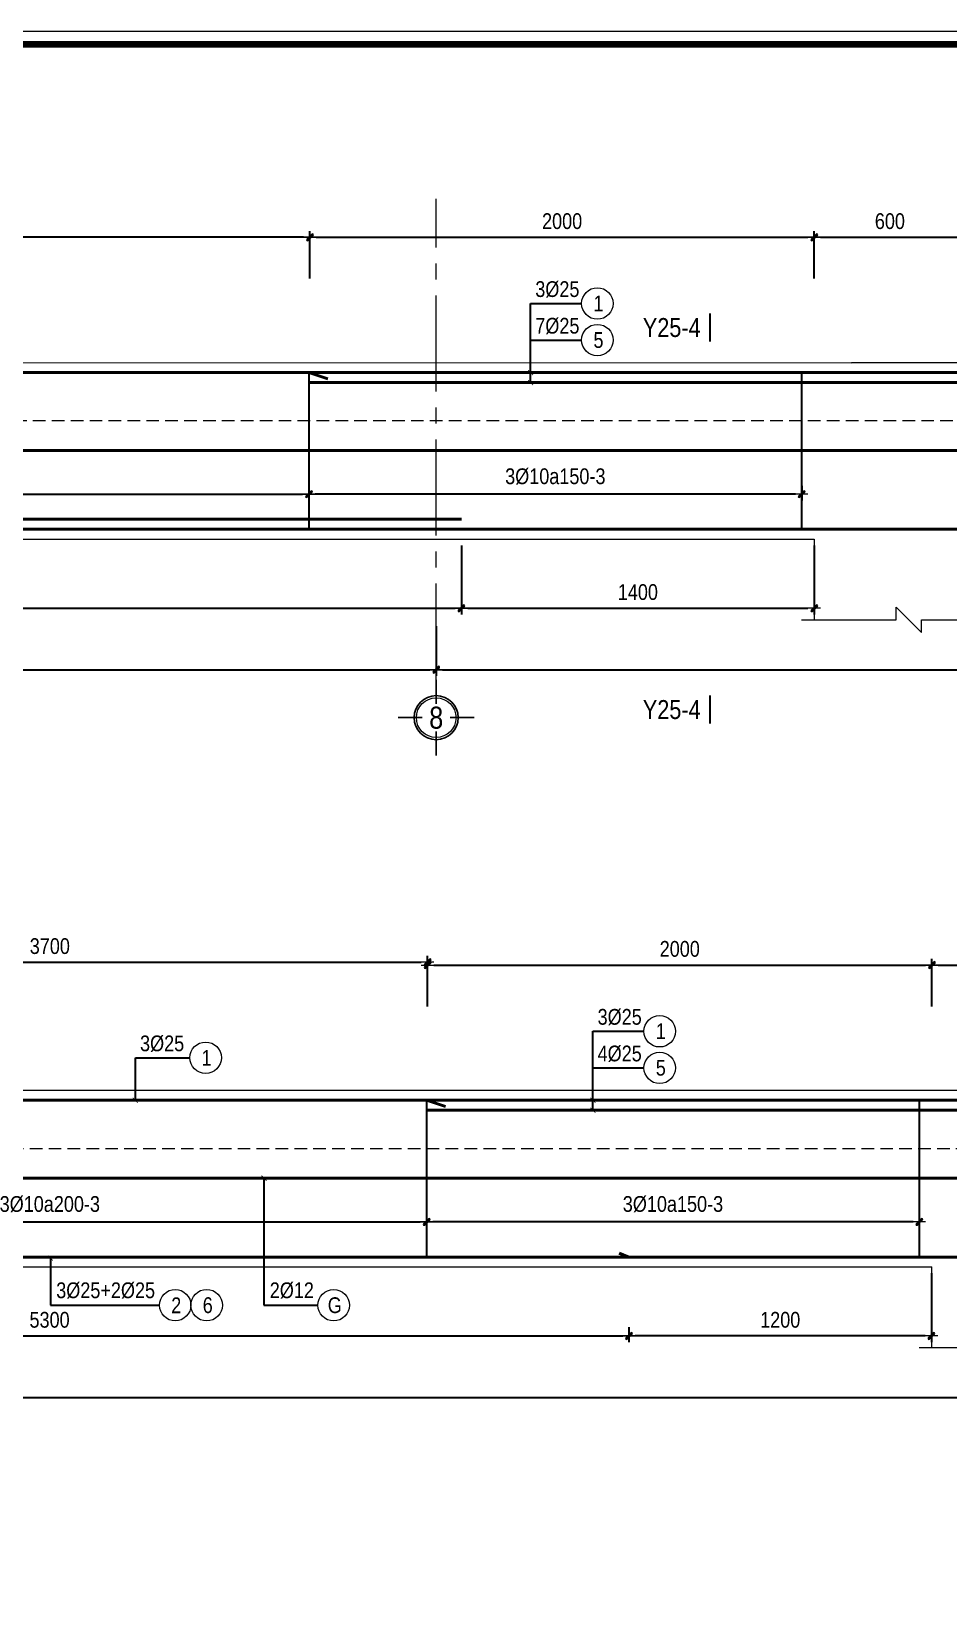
# Model space of a CAD drawing. Header units: millimetres. Extents: x 397144 to 8960116, y 345581 to 674207.
# Drawn here: x 5119400 to 5123040, y 657302 to 663512 of the extents above; entities that cross this region are included whole.
import ezdxf
from ezdxf.enums import TextEntityAlignment as Align
from ezdxf.xclip import XClip

# ---------------------------------------------------------------- set-up
doc = ezdxf.new("R2010")
doc.units = ezdxf.units.MM
doc.header["$XCLIPFRAME"] = 0
doc.header["$PDSIZE"] = -10
doc.linetypes.add('CENTER2', pattern=[28.575, 19.05, -3.175, 3.175, -3.175])
doc.linetypes.add('HIDDEN', pattern=[0.375, 0.25, -0.125])
doc.layers.get('0').update_dxf_attribs({"linetype": 'CONTINUOUS'})
doc.layers.get('Defpoints').update_dxf_attribs({"color": 12, "linetype": 'CONTINUOUS'})
for name, color, linetype, lineweight in [('2', 2, 'CONTINUOUS', 20), ('CDAI', 8, 'CONTINUOUS', 30), ('CTHEP', 2, 'CONTINUOUS', 50), ('DBAO', 3, 'CONTINUOUS', 20), ('DGIONG', 4, 'CONTINUOUS', 13), ('KTH', 150, 'CONTINUOUS', 5), ('Net khuat', 8, 'HIDDEN', 13), ('STICK', 1, 'CONTINUOUS', 9), ('TEXT', 7, 'CONTINUOUS', 15)]:
    doc.layers.add(name, color=color, linetype=linetype, lineweight=lineweight)
doc.layers.add('8', color=8, linetype='CONTINUOUS')
doc.styles.add('HELVECONDENSE', font='VHELVCN_0.TTF')
doc.styles.add('Star-HelCon', font='VHELVCN_0.TTF')
doc.styles.add('TTP-HelCon', font='VHELVCN_0.TTF')
doc.styles.add('VNI-HELVE-CONDENSE', font='VHELVCN_0.TTF')
doc.dimstyles.new('kc-25', dxfattribs={"dimtxt": 62.5, "dimasz": 20, "dimexe": 20, "dimexo": 50, "dimgap": 25, "dimtad": 3, "dimdec": 0, "dimzin": 0, "dimdsep": 46, "dimtxsty": 'VNI-HELVE-CONDENSE', "dimblk": 'DIM', "dimcen": 2.5, "dimclrd": 256, "dimclre": 154, "dimclrt": 7, "dimaunit": 1, "dimadec": 0, "dimazin": 0, "dimtfac": 1, "dimtdec": 0, "dimtix": 1, "dimtmove": 0, "dimatfit": 3, "dimldrblk": 'DOT', "dimfxl": 1, "dimtolj": 1, "dimtzin": 0, "dimarcsym": 0})
doc.dimstyles.new('TTP-25', dxfattribs={"dimscale": 25, "dimtxt": 2.5, "dimasz": 1, "dimexe": 1, "dimexo": 1, "dimgap": 0.09, "dimtad": 0, "dimdec": 4, "dimrnd": 5, "dimzin": 9, "dimdsep": 46, "dimtxsty": 'TTP-HelCon', "dimblk": 'Stick1', "dimcen": 0.09, "dimdle": 1.5, "dimclrd": 256, "dimclre": 256, "dimclrt": 7, "dimadec": 0, "dimazin": 0, "dimtfac": 1, "dimtdec": 4, "dimtmove": 0, "dimatfit": 3, "dimldrblk": '_ArchTick1', "dimfxl": 1, "dimtvp": 1, "dimtolj": 1, "dimtzin": 0, "dimarcsym": 0})

# ---------------------------------------------------------------- blocks, each defined once
blk = doc.blocks.new('Stick1')
at = {"layer": 'STICK'}
h = blk.add_hatch(color=256, dxfattribs=at)
edge = h.paths.add_edge_path()
edge.add_line((0.3, 0.5), (-0.5, -0.3))
edge.add_arc((-0.4, -0.4), 0.141, 135, 315)
edge.add_line((-0.3, -0.5), (0.5, 0.3))
edge.add_arc((0.4, 0.4), 0.141, 315, 495)
blk.add_line((1, 0), (-1, 0), dxfattribs=at)
blk.add_lwpolyline([(0.3, 0.5), (-0.5, -0.3, 1), (-0.3, -0.5), (0.5, 0.3, 1), (0.3, 0.5, 1)], format="xyb", dxfattribs=at)
blk = doc.blocks.new('*D1979')
at = {"layer": 'Defpoints', "color": 0, "transparency": 16777216}
for p in [(5162633.3, 654755.3), (5164588.3, 654738.8), (5162633.3, 654681.3)]:
    blk.add_point(p, dxfattribs=at)
at = {"layer": 'KTH', "lineweight": -2, "transparency": 16777216}
for p, q in [((5162633.3, 654730.3), (5162633.3, 654656.3)), ((5164588.3, 654713.8), (5164588.3, 654656.3)), ((5164563.3, 654681.3), (5162658.3, 654681.3))]:
    blk.add_line(p, q, dxfattribs=at)
at = {"layer": 'KTH', "lineweight": -2, "transparency": 16777216, "xscale": 25, "yscale": 25, "zscale": 25, "rotation": 180}
blk.add_blockref('Stick1', (5162633.3, 654681.3), dxfattribs=at)
at = {"layer": 'KTH', "lineweight": -2, "transparency": 16777216, "xscale": 25, "yscale": 25, "zscale": 25}
blk.add_blockref('Stick1', (5164588.3, 654681.3), dxfattribs=at)
at = {"layer": 'KTH', "color": 7, "transparency": 16777216, "insert": (5163610.8, 654751.2), "char_height": 62.5, "attachment_point": 5, "style": 'TTP-HelCon'}
blk.add_mtext('\\A1;\\A1;\\A1;\\A1;3Þ10a150-3', dxfattribs=at)
blk = doc.blocks.new('_ArchTick1')
at = {"color": 0, "const_width": 3.81}
blk.add_lwpolyline([(-12.7, -12.7), (12.7, 12.7)], dxfattribs=at)
blk = doc.blocks.new('*D1986')
at = {"layer": 'Defpoints', "color": 0, "transparency": 16777216}
for p in [(5155738.3, 654183), (5163138.3, 654182.9), (5163138.3, 653984.9)]:
    blk.add_point(p, dxfattribs=at)
at = {"layer": 'KTH', "lineweight": -2, "transparency": 16777216}
for p, q in [((5155738.3, 654158), (5155738.3, 653959.9)), ((5163138.3, 654157.9), (5163138.3, 653959.9)), ((5155763.3, 653984.9), (5163113.3, 653984.9))]:
    blk.add_line(p, q, dxfattribs=at)
at = {"layer": 'KTH', "lineweight": -2, "transparency": 16777216, "xscale": 25, "yscale": 25, "zscale": 25, "rotation": 180}
blk.add_blockref('Stick1', (5155738.3, 653984.9), dxfattribs=at)
at = {"layer": 'KTH', "lineweight": -2, "transparency": 16777216, "xscale": 25, "yscale": 25, "zscale": 25}
blk.add_blockref('Stick1', (5163138.3, 653984.9), dxfattribs=at)
at = {"layer": 'KTH', "color": 7, "transparency": 16777216, "insert": (5159438.3, 654048.7), "char_height": 62.5, "attachment_point": 5, "style": 'TTP-HelCon'}
blk.add_mtext('\\A1;7400', dxfattribs=at)
blk = doc.blocks.new('*D1987')
at = {"layer": 'Defpoints', "color": 0, "transparency": 16777216}
for p in [(5158788.3, 654821.4), (5162633.3, 654821.3), (5162633.3, 654681.3)]:
    blk.add_point(p, dxfattribs=at)
at = {"layer": 'KTH', "lineweight": -2, "transparency": 16777216}
for p, q in [((5158788.3, 654796.4), (5158788.3, 654656.3)), ((5162633.3, 654796.3), (5162633.3, 654656.3)), ((5158813.3, 654681.3), (5162608.3, 654681.3))]:
    blk.add_line(p, q, dxfattribs=at)
at = {"layer": 'KTH', "lineweight": -2, "transparency": 16777216, "xscale": 25, "yscale": 25, "zscale": 25, "rotation": 180}
blk.add_blockref('Stick1', (5158788.3, 654681.3), dxfattribs=at)
at = {"layer": 'KTH', "lineweight": -2, "transparency": 16777216, "xscale": 25, "yscale": 25, "zscale": 25}
blk.add_blockref('Stick1', (5162633.3, 654681.3), dxfattribs=at)
at = {"layer": 'KTH', "color": 7, "transparency": 16777216, "insert": (5160710.8, 654751.2), "char_height": 62.5, "attachment_point": 5, "style": 'TTP-HelCon'}
blk.add_mtext('\\A1;\\A1;3Þ10a200-3', dxfattribs=at)
blk = doc.blocks.new('*D1989')
at = {"layer": 'Defpoints', "color": 0, "transparency": 16777216}
for p in [(5158788.3, 655700.3), (5158788.3, 655511.4), (5162637.3, 655511.3)]:
    blk.add_point(p, dxfattribs=at)
at = {"layer": 'KTH', "lineweight": -2, "transparency": 16777216}
for p, q in [((5158788.3, 655536.4), (5158788.3, 655725.3)), ((5162637.3, 655536.3), (5162637.3, 655725.3)), ((5162612.3, 655700.3), (5158813.3, 655700.3))]:
    blk.add_line(p, q, dxfattribs=at)
at = {"layer": 'KTH', "lineweight": -2, "transparency": 16777216, "xscale": 25, "yscale": 25, "zscale": 25, "rotation": 180}
blk.add_blockref('Stick1', (5158788.3, 655700.3), dxfattribs=at)
at = {"layer": 'KTH', "lineweight": -2, "transparency": 16777216, "xscale": 25, "yscale": 25, "zscale": 25}
blk.add_blockref('Stick1', (5162637.3, 655700.3), dxfattribs=at)
at = {"layer": 'KTH', "color": 7, "transparency": 16777216, "insert": (5160712.8, 655764.1), "char_height": 62.5, "attachment_point": 5, "style": 'TTP-HelCon'}
blk.add_mtext('\\A1;3850', dxfattribs=at)
blk = doc.blocks.new('*D1991')
at = {"layer": 'Defpoints', "color": 0, "transparency": 16777216}
for p in [(5164638.3, 655700.3), (5162637.3, 655511.3), (5164638.3, 655511.3)]:
    blk.add_point(p, dxfattribs=at)
at = {"layer": 'KTH', "lineweight": -2, "transparency": 16777216}
for p, q in [((5162637.3, 655536.3), (5162637.3, 655725.3)), ((5164638.3, 655536.3), (5164638.3, 655725.3)), ((5162662.3, 655700.3), (5164613.3, 655700.3))]:
    blk.add_line(p, q, dxfattribs=at)
at = {"layer": 'KTH', "lineweight": -2, "transparency": 16777216, "xscale": 25, "yscale": 25, "zscale": 25, "rotation": 180}
blk.add_blockref('Stick1', (5162637.3, 655700.3), dxfattribs=at)
at = {"layer": 'KTH', "lineweight": -2, "transparency": 16777216, "xscale": 25, "yscale": 25, "zscale": 25}
blk.add_blockref('Stick1', (5164638.3, 655700.3), dxfattribs=at)
at = {"layer": 'KTH', "color": 7, "transparency": 16777216, "insert": (5163637.8, 655764.1), "char_height": 62.5, "attachment_point": 5, "style": 'TTP-HelCon'}
blk.add_mtext('\\A1;2000', dxfattribs=at)
blk = doc.blocks.new('dau truc')
blk.add_circle((0, 0), 180)
at = {"layer": '8'}
for p, q in [((0, 127), (0, 345)), ((-127, 0), (-345, 0)), ((345, 0), (127, 0)), ((0, -345), (0, -127))]:
    blk.add_line(p, q, dxfattribs=at)
blk.add_circle((0, 0), 200, dxfattribs=at)
at = {"layer": 'TEXT', "style": 'HELVECONDENSE'}
blk.add_attdef('A', text='', height=233, dxfattribs=at).set_placement((0, 0), align=Align.MIDDLE)
blk = doc.blocks.new('*D1959')
at = {"layer": 'Defpoints', "color": 0, "transparency": 16777216}
for p in [(5165238.3, 655700.3), (5164638.3, 655536.3), (5165238.3, 655511.3)]:
    blk.add_point(p, dxfattribs=at)
at = {"layer": 'KTH', "lineweight": -2, "transparency": 16777216}
for p, q in [((5164638.3, 655561.3), (5164638.3, 655725.3)), ((5165238.3, 655536.3), (5165238.3, 655725.3)), ((5164663.3, 655700.3), (5165213.3, 655700.3))]:
    blk.add_line(p, q, dxfattribs=at)
at = {"layer": 'KTH', "lineweight": -2, "transparency": 16777216, "xscale": 25, "yscale": 25, "zscale": 25, "rotation": 180}
blk.add_blockref('Stick1', (5164638.3, 655700.3), dxfattribs=at)
at = {"layer": 'KTH', "lineweight": -2, "transparency": 16777216, "xscale": 25, "yscale": 25, "zscale": 25}
blk.add_blockref('Stick1', (5165238.3, 655700.3), dxfattribs=at)
at = {"layer": 'KTH', "color": 7, "transparency": 16777216, "insert": (5164938.3, 655764.1), "char_height": 62.5, "attachment_point": 5, "style": 'TTP-HelCon'}
blk.add_mtext('\\A1;600', dxfattribs=at)
blk = doc.blocks.new('*D1961')
at = {"layer": 'Defpoints', "color": 0, "transparency": 16777216}
for p in [(5158188.3, 654502.9), (5163238.3, 654440.3), (5163238.3, 654228.7)]:
    blk.add_point(p, dxfattribs=at)
at = {"layer": 'KTH', "lineweight": -2, "transparency": 16777216}
for p, q in [((5158188.3, 654477.9), (5158188.3, 654203.7)), ((5163238.3, 654415.3), (5163238.3, 654203.7)), ((5158213.3, 654228.7), (5163213.3, 654228.7))]:
    blk.add_line(p, q, dxfattribs=at)
at = {"layer": 'KTH', "lineweight": -2, "transparency": 16777216, "xscale": 25, "yscale": 25, "zscale": 25, "rotation": 180}
blk.add_blockref('Stick1', (5158188.3, 654228.7), dxfattribs=at)
at = {"layer": 'KTH', "lineweight": -2, "transparency": 16777216, "xscale": 25, "yscale": 25, "zscale": 25}
blk.add_blockref('Stick1', (5163238.3, 654228.7), dxfattribs=at)
at = {"layer": 'KTH', "color": 7, "transparency": 16777216, "insert": (5160713.3, 654292.5), "char_height": 62.5, "attachment_point": 5, "style": 'TTP-HelCon'}
blk.add_mtext('\\A1;5050', dxfattribs=at)
blk = doc.blocks.new('*D1962')
at = {"layer": 'Defpoints', "color": 0, "transparency": 16777216}
for p in [(5163238.3, 654502.9), (5164638.3, 654502.9), (5164638.3, 654228.7)]:
    blk.add_point(p, dxfattribs=at)
at = {"layer": 'KTH', "lineweight": -2, "transparency": 16777216}
for p, q in [((5163238.3, 654477.9), (5163238.3, 654203.7)), ((5164638.3, 654477.9), (5164638.3, 654203.7)), ((5163263.3, 654228.7), (5164613.3, 654228.7))]:
    blk.add_line(p, q, dxfattribs=at)
at = {"layer": 'KTH', "lineweight": -2, "transparency": 16777216, "xscale": 25, "yscale": 25, "zscale": 25, "rotation": 180}
blk.add_blockref('Stick1', (5163238.3, 654228.7), dxfattribs=at)
at = {"layer": 'KTH', "lineweight": -2, "transparency": 16777216, "xscale": 25, "yscale": 25, "zscale": 25}
blk.add_blockref('Stick1', (5164638.3, 654228.7), dxfattribs=at)
at = {"layer": 'KTH', "color": 7, "transparency": 16777216, "insert": (5163938.3, 654292.5), "char_height": 62.5, "attachment_point": 5, "style": 'TTP-HelCon'}
blk.add_mtext('\\A1;1400', dxfattribs=at)
blk = doc.blocks.new('*D1968')
at = {"layer": 'Defpoints', "color": 0, "transparency": 16777216}
for p in [(5178533.3, 654821.3), (5180488.3, 654738.9), (5178533.3, 654681.4)]:
    blk.add_point(p, dxfattribs=at)
at = {"layer": 'KTH', "lineweight": -2, "transparency": 16777216}
for p, q in [((5178533.3, 654796.3), (5178533.3, 654656.4)), ((5180488.3, 654713.9), (5180488.3, 654656.4)), ((5180463.3, 654681.4), (5178558.3, 654681.4))]:
    blk.add_line(p, q, dxfattribs=at)
at = {"layer": 'KTH', "lineweight": -2, "transparency": 16777216, "xscale": 25, "yscale": 25, "zscale": 25, "rotation": 180}
blk.add_blockref('Stick1', (5178533.3, 654681.4), dxfattribs=at)
at = {"layer": 'KTH', "lineweight": -2, "transparency": 16777216, "xscale": 25, "yscale": 25, "zscale": 25}
blk.add_blockref('Stick1', (5180488.3, 654681.4), dxfattribs=at)
at = {"layer": 'KTH', "color": 7, "transparency": 16777216, "insert": (5179510.8, 654751.3), "char_height": 62.5, "attachment_point": 5, "style": 'TTP-HelCon'}
blk.add_mtext('\\A1;\\A1;3Þ10a150-3', dxfattribs=at)
blk = doc.blocks.new('*D1970')
at = {"layer": 'Defpoints', "color": 0, "transparency": 16777216}
for p in [(5181138.3, 655700.4), (5180538.3, 655547.3), (5181138.3, 655547.3)]:
    blk.add_point(p, dxfattribs=at)
at = {"layer": 'KTH', "lineweight": -2, "transparency": 16777216}
for p, q in [((5180538.3, 655572.3), (5180538.3, 655725.4)), ((5181138.3, 655572.3), (5181138.3, 655725.4)), ((5180563.3, 655700.4), (5181113.3, 655700.4))]:
    blk.add_line(p, q, dxfattribs=at)
at = {"layer": 'KTH', "lineweight": -2, "transparency": 16777216, "xscale": 25, "yscale": 25, "zscale": 25, "rotation": 180}
blk.add_blockref('Stick1', (5180538.3, 655700.4), dxfattribs=at)
at = {"layer": 'KTH', "lineweight": -2, "transparency": 16777216, "xscale": 25, "yscale": 25, "zscale": 25}
blk.add_blockref('Stick1', (5181138.3, 655700.4), dxfattribs=at)
at = {"layer": 'KTH', "color": 7, "transparency": 16777216, "insert": (5180838.3, 655764.2), "char_height": 62.5, "attachment_point": 5, "style": 'TTP-HelCon'}
blk.add_mtext('\\A1;600', dxfattribs=at)
blk = doc.blocks.new('*D1947')
at = {"layer": 'Defpoints', "color": 0, "transparency": 16777216}
for p in [(5180538.3, 655700.3), (5178537.3, 655511.3), (5180538.3, 655511.3)]:
    blk.add_point(p, dxfattribs=at)
at = {"layer": 'KTH', "lineweight": -2, "transparency": 16777216}
for p, q in [((5178537.3, 655536.3), (5178537.3, 655725.3)), ((5180538.3, 655536.3), (5180538.3, 655725.3)), ((5178562.3, 655700.3), (5180513.3, 655700.3))]:
    blk.add_line(p, q, dxfattribs=at)
at = {"layer": 'KTH', "lineweight": -2, "transparency": 16777216, "xscale": 25, "yscale": 25, "zscale": 25, "rotation": 180}
blk.add_blockref('Stick1', (5178537.3, 655700.3), dxfattribs=at)
at = {"layer": 'KTH', "lineweight": -2, "transparency": 16777216, "xscale": 25, "yscale": 25, "zscale": 25}
blk.add_blockref('Stick1', (5180538.3, 655700.3), dxfattribs=at)
at = {"layer": 'KTH', "color": 7, "transparency": 16777216, "insert": (5179537.8, 655764.1), "char_height": 62.5, "attachment_point": 5, "style": 'TTP-HelCon'}
blk.add_mtext('\\A1;2000', dxfattribs=at)
blk = doc.blocks.new('*D1952')
at = {"layer": 'Defpoints', "color": 0, "transparency": 16777216}
for p in [(5175543.3, 654821.4), (5178533.3, 654821.3), (5178533.3, 654681.3)]:
    blk.add_point(p, dxfattribs=at)
at = {"layer": 'KTH', "lineweight": -2, "transparency": 16777216}
for p, q in [((5175543.3, 654796.4), (5175543.3, 654656.3)), ((5178533.3, 654796.3), (5178533.3, 654656.3)), ((5175568.3, 654681.3), (5178508.3, 654681.3))]:
    blk.add_line(p, q, dxfattribs=at)
at = {"layer": 'KTH', "lineweight": -2, "transparency": 16777216, "xscale": 25, "yscale": 25, "zscale": 25, "rotation": 180}
blk.add_blockref('Stick1', (5175543.3, 654681.3), dxfattribs=at)
at = {"layer": 'KTH', "lineweight": -2, "transparency": 16777216, "xscale": 25, "yscale": 25, "zscale": 25}
blk.add_blockref('Stick1', (5178533.3, 654681.3), dxfattribs=at)
at = {"layer": 'KTH', "color": 7, "transparency": 16777216, "insert": (5177038.3, 654751.2), "char_height": 62.5, "attachment_point": 5, "style": 'TTP-HelCon'}
blk.add_mtext('\\A1;\\A1;3Þ10a200-3', dxfattribs=at)
blk = doc.blocks.new('*D1954')
at = {"layer": 'Defpoints', "color": 0, "transparency": 16777216}
for p in [(5178537.3, 655711.3), (5175539.3, 655522.3), (5178537.3, 655511.3)]:
    blk.add_point(p, dxfattribs=at)
at = {"layer": 'KTH', "lineweight": -2, "transparency": 16777216}
for p, q in [((5175539.3, 655547.3), (5175539.3, 655736.3)), ((5175564.3, 655711.3), (5178512.3, 655711.3)), ((5178537.3, 655536.3), (5178537.3, 655736.3))]:
    blk.add_line(p, q, dxfattribs=at)
at = {"layer": 'KTH', "lineweight": -2, "transparency": 16777216, "xscale": 25, "yscale": 25, "zscale": 25, "rotation": 180}
blk.add_blockref('Stick1', (5175539.3, 655711.3), dxfattribs=at)
at = {"layer": 'KTH', "lineweight": -2, "transparency": 16777216, "xscale": 25, "yscale": 25, "zscale": 25}
blk.add_blockref('Stick1', (5178537.3, 655711.3), dxfattribs=at)
at = {"layer": 'KTH', "color": 7, "transparency": 16777216, "insert": (5177038.3, 655775.1), "char_height": 62.5, "attachment_point": 5, "style": 'TTP-HelCon'}
blk.add_mtext('\\A1;3700', dxfattribs=at)
blk = doc.blocks.new('DIM')
h = blk.add_hatch(color=1)
h.paths.add_polyline_path([(0.49, 0.29, 1), (0.29, 0.49), (-0.19, 0), (0.19, 0)])
h.paths.add_polyline_path([(0.19, 0), (-0.19, 0), (-0.49, -0.29, 1), (-0.29, -0.49)])
at = {"color": 9}
for p, q in [((-0.19, 0), (-1.5, 0)), ((0.19, 0), (1.5, 0))]:
    blk.add_line(p, q, dxfattribs=at)
at = {"color": 1}
for p, q in [((-0.49, -0.29), (0.29, 0.49)), ((-0.29, -0.49), (0.49, 0.29)), ((-0.19, 0), (0.19, 0))]:
    blk.add_line(p, q, dxfattribs=at)
blk.add_arc((-0.39, -0.39), 0.138, 135, 315, dxfattribs=at)
blk = doc.blocks.new('*D1206')
at = {"layer": 'Defpoints', "color": 0, "transparency": 16777216}
for p in [(5163138.3, 654182.9), (5172238.3, 654182.9), (5172238.3, 653984.9)]:
    blk.add_point(p, dxfattribs=at)
at = {"layer": 'KTH', "lineweight": -2, "transparency": 16777216}
for p, q in [((5163138.3, 654157.9), (5163138.3, 653959.9)), ((5172238.3, 654157.9), (5172238.3, 653959.9)), ((5163163.3, 653984.9), (5172213.3, 653984.9))]:
    blk.add_line(p, q, dxfattribs=at)
at = {"layer": 'KTH', "lineweight": -2, "transparency": 16777216, "xscale": 25, "yscale": 25, "zscale": 25, "rotation": 180}
blk.add_blockref('Stick1', (5163138.3, 653984.9), dxfattribs=at)
at = {"layer": 'KTH', "lineweight": -2, "transparency": 16777216, "xscale": 25, "yscale": 25, "zscale": 25}
blk.add_blockref('Stick1', (5172238.3, 653984.9), dxfattribs=at)
at = {"layer": 'KTH', "color": 7, "transparency": 16777216, "insert": (5167688.3, 654048.7), "char_height": 62.5, "attachment_point": 5, "style": 'TTP-HelCon'}
blk.add_mtext('\\A1;9100', dxfattribs=at)
blk = doc.blocks.new('*D1207')
at = {"layer": 'Defpoints', "color": 0, "transparency": 16777216}
for p in [(5172238.3, 654182.9), (5180938.3, 654081.8), (5180938.3, 653984.9)]:
    blk.add_point(p, dxfattribs=at)
at = {"layer": 'KTH', "lineweight": -2, "transparency": 16777216}
for p, q in [((5172238.3, 654157.9), (5172238.3, 653959.9)), ((5180938.3, 654056.8), (5180938.3, 653959.9)), ((5172263.3, 653984.9), (5180913.3, 653984.9))]:
    blk.add_line(p, q, dxfattribs=at)
at = {"layer": 'KTH', "lineweight": -2, "transparency": 16777216, "xscale": 25, "yscale": 25, "zscale": 25, "rotation": 180}
blk.add_blockref('Stick1', (5172238.3, 653984.9), dxfattribs=at)
at = {"layer": 'KTH', "lineweight": -2, "transparency": 16777216, "xscale": 25, "yscale": 25, "zscale": 25}
blk.add_blockref('Stick1', (5180938.3, 653984.9), dxfattribs=at)
at = {"layer": 'KTH', "color": 7, "transparency": 16777216, "insert": (5176588.3, 654048.7), "char_height": 62.5, "attachment_point": 5, "style": 'TTP-HelCon'}
blk.add_mtext('\\A1;9400', dxfattribs=at)
blk = doc.blocks.new('*D1936')
at = {"layer": 'Defpoints', "color": 0, "transparency": 16777216}
for p in [(5180536.3, 654502.9), (5179336.3, 654288.7), (5179336.3, 654228.7)]:
    blk.add_point(p, dxfattribs=at)
at = {"layer": 'KTH', "lineweight": -2, "transparency": 16777216}
for p, q in [((5180536.3, 654477.9), (5180536.3, 654203.7)), ((5179336.3, 654263.7), (5179336.3, 654203.7)), ((5180511.3, 654228.7), (5179361.3, 654228.7))]:
    blk.add_line(p, q, dxfattribs=at)
at = {"layer": 'KTH', "lineweight": -2, "transparency": 16777216, "xscale": 25, "yscale": 25, "zscale": 25, "rotation": 180}
blk.add_blockref('Stick1', (5179336.3, 654228.7), dxfattribs=at)
at = {"layer": 'KTH', "lineweight": -2, "transparency": 16777216, "xscale": 25, "yscale": 25, "zscale": 25}
blk.add_blockref('Stick1', (5180536.3, 654228.7), dxfattribs=at)
at = {"layer": 'KTH', "color": 7, "transparency": 16777216, "insert": (5179936.3, 654292.5), "char_height": 62.5, "attachment_point": 5, "style": 'TTP-HelCon'}
blk.add_mtext('\\A1;1200', dxfattribs=at)
blk = doc.blocks.new('*D1937')
at = {"layer": 'Defpoints', "color": 0, "transparency": 16777216}
for p in [(5174738.3, 654288.7), (5179336.3, 654263.7), (5179336.3, 654228.7)]:
    blk.add_point(p, dxfattribs=at)
at = {"layer": 'KTH', "lineweight": -2, "transparency": 16777216}
for p, q in [((5174738.3, 654263.7), (5174738.3, 654203.7)), ((5174763.3, 654228.7), (5179311.3, 654228.7)), ((5179336.3, 654238.7), (5179336.3, 654203.7))]:
    blk.add_line(p, q, dxfattribs=at)
at = {"layer": 'KTH', "lineweight": -2, "transparency": 16777216, "xscale": 25, "yscale": 25, "zscale": 25, "rotation": 180}
blk.add_blockref('Stick1', (5174738.3, 654228.7), dxfattribs=at)
at = {"layer": 'KTH', "lineweight": -2, "transparency": 16777216, "xscale": 25, "yscale": 25, "zscale": 25}
blk.add_blockref('Stick1', (5179336.3, 654228.7), dxfattribs=at)
at = {"layer": 'KTH', "color": 7, "transparency": 16777216, "insert": (5177037.3, 654292.5), "char_height": 62.5, "attachment_point": 5, "style": 'TTP-HelCon'}
blk.add_mtext('\\A1;5300', dxfattribs=at)
blk = doc.blocks.new('MC')
at = {"layer": 'CTHEP', "const_width": 10}
blk.add_lwpolyline([(0, 150), (0, 0)], dxfattribs=at)
at = {"layer": 'TEXT', "style": 'TTP-HelCon'}
blk.add_attdef('A', text='', height=100, dxfattribs=at).set_placement((-50, 25.5), align=Align.RIGHT)
blk = doc.blocks.new('AY-27')
at = {"layer": 'CTHEP'}
blk.add_line((5149346.05357, 599212.55338), (5187748.96372, 599212.50526), dxfattribs=at)
for points in [[(5187932.32851, 598893.30575), (5187932.32851, 599521.49296), (5149192.32851, 599521.5577), (5149192.32851, 598895.29521)], [(5149250.56747, 599275.95862), (5149250.56747, 598899.56854), (5149250.56747, 598899.56854), (5149761.19634, 598899.54548), (5157612.32851, 598899.5172), (5158186.37402, 598899.51531), (5187870.49566, 598899.49317), (5187870.49566, 599422.36868)]]:
    blk.add_lwpolyline(points, dxfattribs=at)
at = {"layer": 'DBAO'}
for points in [[(5187962.32851, 598540.45098), (5187962.32851, 599560.44727), (5157760.23476, 599560.49211)], [(5158212.32991, 598860.48932), (5165212.32851, 598860.47956)]]:
    blk.add_lwpolyline(points, dxfattribs=at)
at = {"layer": 'Net khuat', "ltscale": 200}
blk.add_lwpolyline([(5149162.32851, 599330.5685), (5187962.32851, 599330.5685)], dxfattribs=at)
blk = doc.blocks.new('CHG_XX_Khung ten')
blk.add_lwpolyline([(15, 579), (826, 579), (826, 15), (15, 15)], close=True)
at = {"color": 4, "linetype": 'Continuous', "const_width": 1}
blk.add_lwpolyline([(17, 577), (824, 577), (824, 17), (17, 17)], close=True, dxfattribs=at)
blk = doc.blocks.new('AY-25')
at = {"layer": 'CDAI', "ltscale": 52.5}
for p, q in [((5162633.26566, 655167.88916), (5162633.26566, 654541.91816)), ((5164588.26566, 655167.88916), (5164588.26566, 654541.91338)), ((5178533.26566, 655167.88916), (5178533.26566, 654541.91816)), ((5180488.26566, 655167.9613), (5180488.26566, 654537.9613))]:
    blk.add_line(p, q, dxfattribs=at)
at = {"layer": 'CTHEP'}
for p, q in [((5162708.26566, 655138.88916), (5162633.26566, 655163.88916)), ((5178608.26566, 655138.88916), (5178533.26566, 655163.88916)), ((5162637.30514, 655123.94814), (5167237.26706, 655123.94814)), ((5178537.30514, 655123.94814), (5183137.26706, 655123.94814)), ((5149721.99072, 654854.9494), (5195174.90087, 654854.90127)), ((5158188.26306, 654581.9155), (5163238.26566, 654581.85214)), ((5179336.26566, 654541.90795), (5179296.76667, 654557.59982))]:
    blk.add_line(p, q, dxfattribs=at)
for points in [[(5195358.26565, 654535.70176), (5195358.26565, 655163.88897), (5149568.26566, 655163.96452)], [(5149626.50462, 654918.35463), (5149626.50462, 654541.96456), (5156207.27174, 654541.94341), (5156787.13349, 654541.9415), (5164638.26566, 654541.91321), (5165212.31117, 654541.91133), (5195296.43281, 654541.88918), (5195296.43281, 655064.76469)]]:
    blk.add_lwpolyline(points, dxfattribs=at)
at = {"layer": 'DBAO'}
for points in [[(5156313.62694, 655203.12096), (5164786.17191, 655202.88538)], [(5195388.26566, 654182.84699), (5195388.26566, 655202.84328), (5164786.17191, 655202.88813)], [(5156788.26306, 654182.95747), (5156788.26306, 654502.93165), (5164638.26566, 654502.88916), (5164638.26566, 654182.88916)], [(5173538.26706, 654502.87481), (5180538.26566, 654502.86505)], [(5180538.26566, 654182.9613), (5180538.26566, 654502.9613)]]:
    blk.add_lwpolyline(points, dxfattribs=at)
at = {"layer": 'DGIONG'}
for points in [[(5164588.26566, 654182.88916), (5164963.26706, 654182.88533), (5164963.26706, 654232.88533), (5165063.26706, 654132.88533), (5165063.26706, 654182.88533), (5165288.26706, 654182.88533)], [(5180488.26566, 654182.9613), (5180713.26566, 654182.9613), (5180713.26566, 654232.9613), (5180813.26566, 654132.9613), (5180813.26566, 654182.9613), (5181188.26306, 654182.95747)]]:
    blk.add_lwpolyline(points, dxfattribs=at)
for centre in [(5163777.82894, 655437.76569), (5179458.34038, 655437.76569), (5163777.82894, 655292.46668), (5177656.40057, 655332.47363), (5179458.34038, 655292.46668), (5177535.74748, 654350.92026), (5177660.74748, 654350.92026), (5178164.74331, 654350.87562)]:
    blk.add_circle(centre, 62.5, dxfattribs=at)
at = {"layer": 'Net khuat', "linetype": 'CENTER2', "ltscale": 20}
blk.add_line((5163138.26566, 653945.46751), (5163138.26566, 655950.81016), dxfattribs=at)
at = {"layer": 'Net khuat', "ltscale": 200}
blk.add_lwpolyline([(5149538.26566, 654502.96452), (5149538.26566, 654502.96452), (5149838.26566, 654502.96452), (5149838.26566, 654972.96452), (5195388.26566, 654972.96452)], dxfattribs=at)
at = {"xscale": 0.75, "yscale": 0.75, "zscale": 0.75}
for p in [(5164224.85481, 655285.84115), (5164224.85481, 653770.18388)]:
    blk.add_blockref('MC', p, dxfattribs=at).add_auto_attribs({'A': 'Y25-4'})
at = {"layer": '2', "ltscale": 300}
ref = blk.add_blockref('dau truc', (5163138.26566, 653794.60298), dxfattribs=dict(at, xscale=0.4367131292819977, yscale=0.4367131292819977, zscale=0.4367131292819977))
ref.add_attrib('A', '8', dxfattribs={"layer": 'TEXT', "height": 87.5, "style": 'HELVECONDENSE'}).set_placement((5163138.26566, 653794.60298), align=Align.MIDDLE)
at = {"layer": 'TEXT', "style": 'TTP-HelCon'}
for s, p in [('3Þ25', (5163531.31889, 655463.61863)), ('3Þ25', (5179211.83032, 655463.61863)), ('3Þ25', (5177396.27669, 655358.32657, 0)), ('7Þ25', (5163531.31889, 655318.31963)), ('4Þ25', (5179211.83032, 655318.31963)), ('3Þ25+2Þ25', (5177063.67035, 654378.81732, 0)), ('2Þ12', (5177910.93544, 654378.77268, 0))]:
    blk.add_text(s, height=62.5, dxfattribs=at).set_placement(p)
at = {"layer": 'TEXT', "style": 'Star-HelCon'}
for s, p in [('1', (5163781.99561, 655437.76569)), ('1', (5179462.50704, 655437.76569)), ('1', (5177660.56724, 655332.47363)), ('5', (5163781.99561, 655292.46668)), ('5', (5179462.50704, 655292.46668)), ('2', (5177539.91414, 654350.92026)), ('6', (5177664.91414, 654350.92026)), ('G', (5178168.90998, 654350.87562))]:
    blk.add_text(s, height=62.5, dxfattribs=at).set_placement(p, align=Align.MIDDLE)
at = {"layer": 'KTH'}
for base, p1, p2, picture, middle in [((5158788.26306, 655700.27645), (5162637.26566, 655511.2835), (5158788.26306, 655511.35181), '*D1989', (5160712.76436, 655764.10978)), ((5163238.26566, 654228.69946), (5158188.26306, 654502.91731), (5163238.26566, 654440.25043), '*D1961', (5160713.26436, 654292.53279)), ((5164638.26566, 654228.69946), (5163238.26566, 654502.93165), (5164638.26566, 654502.91731), '*D1962', (5163938.26566, 654292.53279))]:
    dim = blk.add_linear_dim(base=base, p1=p1, p2=p2, dimstyle='TTP-25', override={"dimtmove": 1}, dxfattribs=at)
    dim.commit()
    dim.dimension.update_dxf_attribs({"geometry": picture, "text_midpoint": middle})
for base, p1, p2, picture, middle in [((5164638.26566, 655700.2835), (5162637.26566, 655511.27967), (5164638.26566, 655511.27967), '*D1991', (5163637.76566, 655764.11684)), ((5165238.26706, 655700.2835), (5164638.26566, 655536.27967), (5165238.26706, 655511.27967), '*D1959', (5164938.26636, 655764.11684)), ((5180538.26566, 655700.2835), (5178537.26566, 655511.27967), (5180538.26566, 655511.27967), '*D1947', (5179537.76566, 655764.11684)), ((5181138.26306, 655700.35564), (5180538.26566, 655547.25891), (5181138.26306, 655547.25891), '*D1970', (5180838.26436, 655764.18897)), ((5179336.26566, 654228.69946), (5180536.26566, 654502.88533), (5179336.26566, 654288.65064), '*D1936', (5179936.26566, 654292.53279)), ((5163138.26566, 653984.90424), (5155738.26566, 654182.9613), (5163138.26566, 654182.88725), '*D1986', (5159438.26566, 654048.73757)), ((5172238.26566, 653984.90424), (5163138.26566, 654182.88725), (5172238.26566, 654182.88725), '*D1206', (5167688.26566, 654048.73757))]:
    dim = blk.add_linear_dim(base=base, p1=p1, p2=p2, angle=180, dimstyle='TTP-25', override={"dimtmove": 1}, dxfattribs=at)
    dim.commit()
    dim.dimension.update_dxf_attribs({"geometry": picture, "text_midpoint": middle})
for base, p1, p2, text, picture, middle in [((5178537.26566, 655711.26274), (5175539.26306, 655522.25891), (5178537.26566, 655511.27967), '3700', '*D1954', (5177038.26436, 655775.09608)), ((5162633.26566, 654681.3168), (5164588.26566, 654738.79015), (5162633.26566, 654755.31681), '\\A1;\\A1;\\A1;3Þ10a150-3', '*D1979', (5163610.76566, 654751.23347)), ((5178533.26566, 654681.38511), (5180488.26566, 654738.85846), (5178533.26566, 654821.32998), '\\A1;3Þ10a150-3', '*D1968', (5179510.76566, 654751.30177)), ((5180938.26566, 653984.90424), (5172238.26566, 654182.88725), (5180938.26566, 654081.75542), '9400', '*D1207', (5176588.26566, 654048.73757))]:
    dim = blk.add_linear_dim(base=base, p1=p1, p2=p2, angle=180, text=text, dimstyle='TTP-25', override={"dimtmove": 1}, dxfattribs=at)
    dim.commit()
    dim.dimension.update_dxf_attribs({"geometry": picture, "text_midpoint": middle})
for base, p1, p2, text, picture, middle in [((5162633.26566, 654681.30975), (5158788.26306, 654821.39829), (5162633.26566, 654821.32998), '\\A1;3Þ10a200-3', '*D1987', (5160710.76436, 654751.22642)), ((5178533.26566, 654681.30975), (5175543.26306, 654821.39829), (5178533.26566, 654821.32998), '\\A1;3Þ10a200-3', '*D1952', (5177038.26436, 654751.22642)), ((5179336.26566, 654228.69946), (5174738.26706, 654288.65064), (5179336.26566, 654263.65064), '5300', '*D1937', (5177037.26636, 654292.53279))]:
    dim = blk.add_linear_dim(base=base, p1=p1, p2=p2, text=text, dimstyle='TTP-25', override={"dimtmove": 1}, dxfattribs=at)
    dim.commit()
    dim.dimension.update_dxf_attribs({"geometry": picture, "text_midpoint": middle})
at = {"layer": 'DGIONG'}
for points in [[(5163512.80712, 655163.95758), (5163512.80686, 655437.76569), (5163715.32894, 655437.76569)], [(5179193.31856, 655163.95758), (5179193.31829, 655437.76569), (5179395.84038, 655437.76569)], [(5163512.80677, 655123.95758), (5163512.80651, 655292.46668), (5163715.32859, 655292.46668)], [(5177377.76492, 655163.96452), (5177377.76465, 655332.47363), (5177593.90057, 655332.47363)], [(5179193.3182, 655123.95758), (5179193.31794, 655292.46668), (5179395.84002, 655292.46668)], [(5177887.92527, 654854.92019), (5177887.92341, 654350.87562), (5178102.24331, 654350.87562)], [(5177040.65858, 654537.96452), (5177040.65832, 654350.92026), (5177473.24748, 654350.92026)]]:
    blk.add_leader(points, dimstyle='kc-25', override={"dimtad": 0, "dimldrblk": 'ArchTick', "dimfxl": 100, "dimarcsym": 1}, dxfattribs=at)

msp = doc.modelspace()

# ---------------------------------------------------------------- linework, layer by layer
at = {"layer": 'CDAI', "ltscale": 0.8}
msp.add_lwpolyline([(5106713.26923, 663460.45642), (5124082.87466, 663460.45642), (5124082.87466, 648942.57726), (5106713.26923, 648942.57726)], close=True, dxfattribs=at)
msp.add_lwpolyline([(5106713.26923, 663460.45642), (5124082.87466, 663460.45642), (5124082.87466, 648942.57726), (5106713.26923, 648942.57726)], close=True, dxfattribs=at)
msp.add_lwpolyline([(5106713.26923, 663460.45642), (5124082.87466, 663460.45642), (5124082.87466, 648942.57726), (5106713.26923, 648942.57726)], close=True, dxfattribs=at)
msp.add_lwpolyline([(5106713.26923, 663460.45642), (5124082.87466, 663460.45642), (5124082.87466, 648942.57726), (5106713.26923, 648942.57726)], close=True, dxfattribs=at)

# ---------------------------------------------------------------- block references
at = {"layer": 'CDAI'}
ref = msp.add_blockref('AY-25', (-42131.61761, 6994.6577), dxfattribs=at)
XClip(ref).set_block_clipping_path([(5148844.8868440129, 653591.4289832655), (5165543.1568448404, 655852.5061558812)])
ref = msp.add_blockref('AY-27', (-36311.34689, 60367.09542), dxfattribs=at)
XClip(ref).set_block_clipping_path([(5165030.5514494739, 598096.902732063), (5182041.542792635, 600221.0932159054)])
ref = msp.add_blockref('AY-25', (-57564.83022, 4107.42314), dxfattribs=at)
XClip(ref).set_block_clipping_path([(5164433.800621897, 653410.5211604174), (5181370.6954385415, 655852.5099874004)])

# ---------------------------------------------------------------- next in the draw order: block references
at = {"layer": 'KTH', "ltscale": 0.8, "xscale": 25.92478421702978, "yscale": 25.92478421702978, "zscale": 25.92478421702978}
msp.add_blockref('CHG_XX_Khung ten', (5106272.5479, 648501.85593), dxfattribs=at)

doc.saveas('drawing.dxf')
